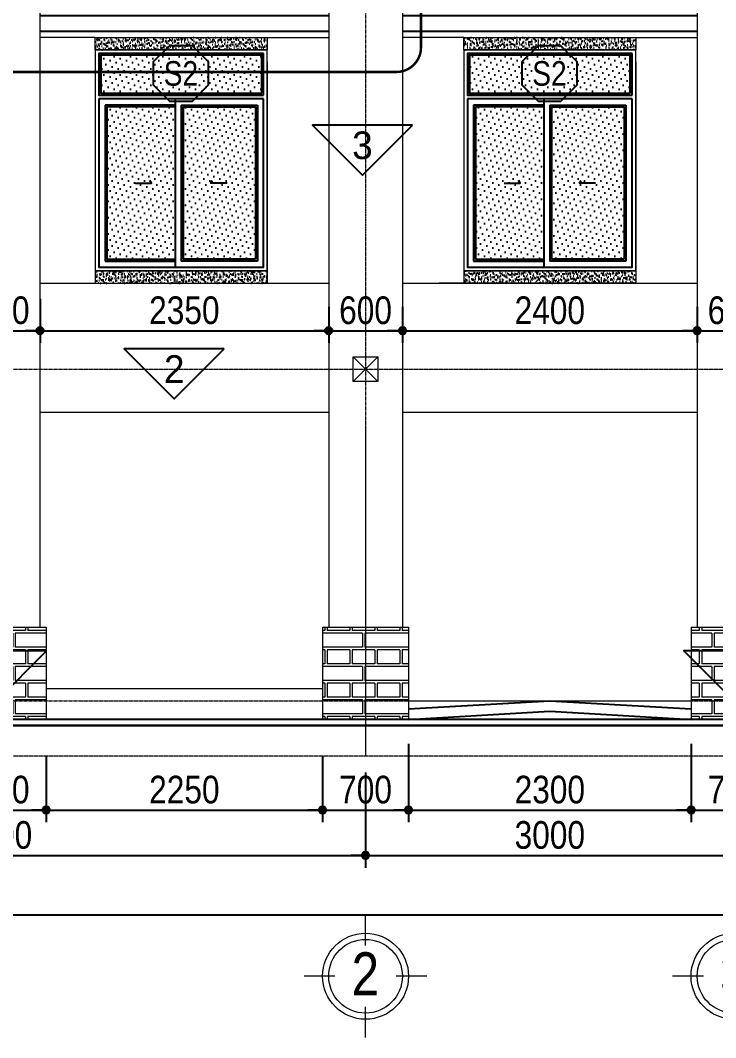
# Model space of a CAD drawing. Extents: x -79995 to 347433, y -157641 to 104789.
# Drawn here: x -9912 to -4252, y -31585 to -23305 of the extents above; entities that cross this region are included whole.
import ezdxf
from ezdxf.enums import TextEntityAlignment as Align

# ---------------------------------------------------------------- set-up
doc = ezdxf.new("R2010")
doc.units = 0
doc.linetypes.add('ACAD_ISO10W100', pattern=[18, 12, -3, 0, -3])
doc.linetypes.add('DASHED2', pattern=[0.375, 0.25, -0.125])
doc.layers.get('DEFPOINTS').update_dxf_attribs({"linetype": 'CONTINUOUS'})
for name, color, linetype in [('daucat', 220, 'CONTINUOUS'), ('DIM', 1, 'CONTINUOUS'), ('DOOR', 20, 'CONTINUOUS'), ('HACTH', 8, 'CONTINUOUS'), ('HATCH', 8, 'CONTINUOUS'), ('KINH 1', 142, 'CONTINUOUS'), ('TAGS', 60, 'CONTINUOUS'), ('TUONG', 131, 'CONTINUOUS')]:
    doc.layers.add(name, color=color, linetype=linetype)
for name, color, linetype, lineweight in [('HACHT', 8, 'CONTINUOUS', 5), ('NET-THAY', 2, 'CONTINUOUS', 13), ('TEN TRUC', 3, 'CONTINUOUS', 18), ('TRUC', 24, 'CONTINUOUS', 0)]:
    doc.layers.add(name, color=color, linetype=linetype, lineweight=lineweight)
doc.styles.add('AVO', font='')
doc.styles.add('HEL-CONDENSE', font='')
doc.styles.add('VNI-HELVE-CONDENSEN', font='')
doc.styles.get('AVO').set_extended_font_data('VNI-Avo')
doc.styles.get('HEL-CONDENSE').set_extended_font_data('VNI-Helve-Condense')
doc.styles.get('VNI-HELVE-CONDENSEN').set_extended_font_data('VNI-Helve-Condense')
doc.dimstyles.new('D100', dxfattribs={"dimtxt": 225, "dimasz": 1.2, "dimexe": 100, "dimexo": 0, "dimgap": 50, "dimtad": 1, "dimdec": 0, "dimzin": 13, "dimdsep": 46, "dimtxsty": 'HEL-CONDENSE', "dimblk": 'D50', "dimcen": 0, "dimclrd": 1, "dimclre": 1, "dimclrt": 7, "dimadec": 0, "dimazin": 0, "dimtfac": 1, "dimtdec": 0, "dimtmove": 0, "dimatfit": 3, "dimldrblk": 'D50', "dimfxl": 1, "dimtolj": 1, "dimtzin": 13, "dimarcsym": 0})
pattern_1 = [(37.5, (-1312078.223, -316844.446), (-1.2000235, 36.7059928), [0, -28.956, 0, -32.385, 0, -30.95625]), (7.5, (-1312078.223, -316844.446), (33.7142462, 53.7618825), [0, -15.621, 0, -26.0985, 0, -10.00125]), (327.5, (-1312101.654, -316844.446), (59.3244278, 0.10778885), [0, -9.525, 0, -34.29, 0, -44.7675]), (317.5, (-1312101.654, -316844.446), (57.266734, 16.7196992), [0, -4.7625, 0, -22.479, 0, -25.7175])]
pattern_2 = [(180, (-1312078.22, -317144.45), (-3e-14, -270.968), [387.35, -19.05]), (180, (-1312078.22, -317258.75), (-3e-14, -270.968), [387.35, -19.05]), (180, (-1312179.82, -317279.93), (-3e-14, -270.968), [184.15, -19.05]), (180, (-1312179.82, -317394.23), (-3e-14, -270.968), [184.15, -19.05]), (270, (-1312078.22, -317144.45), (406.4, -7e-14), [114.3, -156.6672]), (270, (-1312059.17, -317144.45), (406.4, -7e-14), [114.3, -156.6672]), (270, (-1312179.82, -317279.93), (203.2, -4e-14), [114.3, -156.6672]), (270, (-1312160.77, -317279.93), (203.2, -4e-14), [114.3, -156.6672])]

# ---------------------------------------------------------------- blocks, each defined once
blk = doc.blocks.new('D50')
at = {"layer": 'DIM'}
blk.add_hatch(color=256, dxfattribs=at).paths.add_polyline_path([(25, 0, 1), (-25, 0, 1)])
blk.add_line((25, 0), (100, 0), dxfattribs=at)
blk.add_circle((0, 0), 25, dxfattribs=at)
blk = doc.blocks.new('*D611')
at = {"layer": 'DEFPOINTS', "color": 0, "transparency": 16777216}
for p in [(-13101.5, -29428), (-7101.5, -29428), (-7101.5, -30101.4)]:
    blk.add_point(p, dxfattribs=at)
at = {"layer": 'DIM', "color": 1, "lineweight": -2, "transparency": 16777216}
for p, q in [((-13101.5, -29428), (-13101.5, -30201.4)), ((-7101.5, -29428), (-7101.5, -30201.4)), ((-13100.3, -30101.4), (-7102.7, -30101.4))]:
    blk.add_line(p, q, dxfattribs=at)
at = {"layer": 'DIM', "color": 1, "lineweight": -2, "transparency": 16777216, "xscale": 1.199999999999999, "yscale": 1.199999999999999, "zscale": 1.199999999999999, "rotation": 180}
blk.add_blockref('D50', (-13101.5, -30101.4), dxfattribs=at)
at = {"layer": 'DIM', "color": 1, "lineweight": -2, "transparency": 16777216, "xscale": 1.199999999999999, "yscale": 1.199999999999999, "zscale": 1.199999999999999}
blk.add_blockref('D50', (-7101.5, -30101.4), dxfattribs=at)
at = {"layer": 'DIM', "color": 7, "transparency": 16777216, "insert": (-10101.5, -29936.5), "char_height": 225, "attachment_point": 5, "style": 'HEL-CONDENSE'}
blk.add_mtext('\\A1;6000', dxfattribs=at)
blk = doc.blocks.new('*D612')
at = {"layer": 'DEFPOINTS', "color": 0, "transparency": 16777216}
for p in [(-7101.5, -29428), (-4101.5, -29428), (-4101.5, -30101.4)]:
    blk.add_point(p, dxfattribs=at)
at = {"layer": 'DIM', "color": 1, "lineweight": -2, "transparency": 16777216}
for p, q in [((-7101.5, -29428), (-7101.5, -30201.4)), ((-4101.5, -29428), (-4101.5, -30201.4)), ((-7100.3, -30101.4), (-4102.7, -30101.4))]:
    blk.add_line(p, q, dxfattribs=at)
at = {"layer": 'DIM', "color": 1, "lineweight": -2, "transparency": 16777216, "xscale": 1.199999999999999, "yscale": 1.199999999999999, "zscale": 1.199999999999999, "rotation": 180}
blk.add_blockref('D50', (-7101.5, -30101.4), dxfattribs=at)
at = {"layer": 'DIM', "color": 1, "lineweight": -2, "transparency": 16777216, "xscale": 1.199999999999999, "yscale": 1.199999999999999, "zscale": 1.199999999999999}
blk.add_blockref('D50', (-4101.5, -30101.4), dxfattribs=at)
at = {"layer": 'DIM', "color": 7, "transparency": 16777216, "insert": (-5601.5, -29936.5), "char_height": 225, "attachment_point": 5, "style": 'HEL-CONDENSE'}
blk.add_mtext('\\A1;3000', dxfattribs=at)
blk = doc.blocks.new('*D618')
at = {"layer": 'DEFPOINTS', "color": 0, "transparency": 16777216}
for p in [(-13101.5, -29428), (19898.5, -29428), (19898.5, -30584.8)]:
    blk.add_point(p, dxfattribs=at)
at = {"layer": 'DIM', "color": 1, "lineweight": -2, "transparency": 16777216}
for p, q in [((-13101.5, -29428), (-13101.5, -30684.8)), ((19898.5, -29428), (19898.5, -30684.8)), ((-13100.3, -30584.8), (19897.3, -30584.8))]:
    blk.add_line(p, q, dxfattribs=at)
at = {"layer": 'DIM', "color": 1, "lineweight": -2, "transparency": 16777216, "xscale": 1.199999999999999, "yscale": 1.199999999999999, "zscale": 1.199999999999999, "rotation": 180}
blk.add_blockref('D50', (-13101.5, -30584.8), dxfattribs=at)
at = {"layer": 'DIM', "color": 1, "lineweight": -2, "transparency": 16777216, "xscale": 1.199999999999999, "yscale": 1.199999999999999, "zscale": 1.199999999999999}
blk.add_blockref('D50', (19898.5, -30584.8), dxfattribs=at)
at = {"layer": 'DIM', "color": 7, "transparency": 16777216, "insert": (3398.5, -30419.9), "char_height": 225, "attachment_point": 5, "style": 'HEL-CONDENSE'}
blk.add_mtext('\\A1;33000', dxfattribs=at)
blk = doc.blocks.new('A$C206177D3')
at = {"layer": 'TEN TRUC', "ltscale": 1000}
for p, q in [((-36.6, 240.1), (-36.6, 490.1)), ((-286.6, -9.9), (-536.6, -9.9)), ((463.4, -9.9), (213.4, -9.9)), ((-36.6, -509.9), (-36.6, -259.9))]:
    blk.add_line(p, q, dxfattribs=at)
blk.add_circle((-36.6, -9.9), 350, dxfattribs=at)
at = {"layer": 'TEN TRUC', "color": 254, "ltscale": 1000}
blk.add_circle((-36.6, -9.9), 300, dxfattribs=at)
blk = doc.blocks.new('KH-CUADI')
at = {"layer": 'TAGS'}
blk.add_lwpolyline([(-124, 300), (-300, 124), (-300, -124), (-124, -300), (124, -300), (300, -124), (300, 124), (124, 300)], close=True, dxfattribs=at)
at = {"layer": 'TAGS', "style": 'VNI-HELVE-CONDENSEN'}
blk.add_attdef('D', text='', height=300, dxfattribs=at).set_placement((0, 0), align=Align.MIDDLE)
blk = doc.blocks.new('A$C5F62150E')
at = {"layer": 'KINH 1'}
h = blk.add_hatch(dxfattribs=at)
h.set_pattern_fill('DOTS', color=256, scale=750, angle=45, style=0)
h.set_pattern_definition([(45, (0, 0), (-16.5728, 49.71845), [0, -46.875])])
h.paths.add_polyline_path([(2528.9, 1072.2), (1218.9, 1072.2), (1218.9, 762.2), (2528.9, 762.2)])
h.paths.add_polyline_path([(1823.9, 652.2), (1268.9, 652.2), (1268.9, -587.8), (1823.9, -587.8)])
h.paths.add_polyline_path([(2478.9, 652.2), (1888.9, 652.2), (1888.9, -587.8), (2478.9, -587.8)])
at = {"layer": 'DOOR'}
for p, q in [((2543.9, 747.2), (2543.9, 1087.2)), ((2543.9, 717.2), (1203.9, 717.2)), ((1823.9, 667.2), (1253.9, 667.2)), ((1253.9, 667.2), (1253.9, -602.8)), ((1823.9, 717.2), (1823.9, -652.8)), ((1873.9, 667.2), (1873.9, -602.8)), ((1873.9, 667.2), (2493.9, 667.2)), ((2493.9, 667.2), (2493.9, -602.8)), ((1253.9, -602.8), (1823.9, -602.8)), ((2493.9, -602.8), (1873.9, -602.8))]:
    blk.add_line(p, q, dxfattribs=at)
at = {"layer": 'DOOR', "color": 8}
for p, q in [((1823.9, 652.2), (1268.9, 652.2)), ((1268.9, 652.2), (1268.9, -587.8)), ((1888.9, 652.2), (1888.9, -587.8)), ((1888.9, 652.2), (2478.9, 652.2)), ((2478.9, 652.2), (2478.9, -587.8)), ((1268.9, -587.8), (1823.9, -587.8)), ((2478.9, -587.8), (1888.9, -587.8))]:
    blk.add_line(p, q, dxfattribs=at)
at = {"layer": 'DOOR'}
for points in [[(2543.9, 1087.2), (1203.9, 1087.2), (1203.9, 747.2), (2543.9, 747.2)], [(1203.9, 717.2), (1203.9, -652.8), (2543.9, -652.8), (2543.9, 717.2)], [(1501.6, 32.3), (1632, 32.3), (1618.7, 53)], [(2246.2, 32.3), (2115.8, 32.3), (2129.1, 53)]]:
    blk.add_lwpolyline(points, dxfattribs=at)
at = {"layer": 'DOOR', "color": 8}
blk.add_lwpolyline([(2528.9, 762.2), (2528.9, 1072.2), (1218.9, 1072.2), (1218.9, 762.2), (2528.9, 762.2)], close=True, dxfattribs=at)
at = {"layer": 'NET-THAY'}
for p, q in [((1173.9, 1117.2), (2573.9, 1117.2)), ((2573.9, -682.8), (2573.9, 1117.2)), ((1173.9, -682.8), (2573.9, -682.8))]:
    blk.add_line(p, q, dxfattribs=at)
blk.add_lwpolyline([(1173.9, 1117.2), (1173.9, -682.8)], dxfattribs=at)
at = {"layer": 'TAGS', "linetype": 'Continuous'}
ref = blk.add_blockref('KH-CUADI', (1871, 924.3), dxfattribs=dict(at, xscale=0.75, yscale=0.75, zscale=0.75, rotation=180))
ref.add_attrib('D', 'S2', dxfattribs={"color": 7, "height": 200, "style": 'VNI-HELVE-CONDENSEN'}).set_placement((1871, 924.3), align=Align.MIDDLE)
blk = doc.blocks.new('*D630')
at = {"layer": 'DEFPOINTS', "color": 0, "linetype": 'Continuous', "transparency": 16777216}
for p in [(-9751.5, -25572.9), (-10351.5, -25637.4), (-9751.5, -25830.9)]:
    blk.add_point(p, dxfattribs=at)
at = {"layer": 'DIM', "color": 1, "linetype": 'Continuous', "lineweight": -2, "transparency": 16777216}
for p, q in [((-9751.5, -25572.9), (-9751.5, -25930.9)), ((-10351.5, -25637.4), (-10351.5, -25930.9)), ((-10350.3, -25830.9), (-9752.7, -25830.9))]:
    blk.add_line(p, q, dxfattribs=at)
at = {"layer": 'DIM', "color": 1, "linetype": 'Continuous', "lineweight": -2, "transparency": 16777216, "xscale": 1.199999999999999, "yscale": 1.199999999999999, "zscale": 1.199999999999999, "rotation": 180}
blk.add_blockref('D50', (-10351.5, -25830.9), dxfattribs=at)
at = {"layer": 'DIM', "color": 1, "linetype": 'Continuous', "lineweight": -2, "transparency": 16777216, "xscale": 1.199999999999999, "yscale": 1.199999999999999, "zscale": 1.199999999999999}
blk.add_blockref('D50', (-9751.5, -25830.9), dxfattribs=at)
at = {"layer": 'DIM', "color": 7, "linetype": 'Continuous', "transparency": 16777216, "insert": (-10051.5, -25666), "char_height": 225, "attachment_point": 5, "style": 'HEL-CONDENSE'}
blk.add_mtext('\\A1;600', dxfattribs=at)
blk = doc.blocks.new('*D631')
at = {"layer": 'DEFPOINTS', "color": 0, "linetype": 'Continuous', "transparency": 16777216}
for p in [(-9751.5, -25572.9), (-7401.5, -25637.4), (-7401.5, -25830.9)]:
    blk.add_point(p, dxfattribs=at)
at = {"layer": 'DIM', "color": 1, "linetype": 'Continuous', "lineweight": -2, "transparency": 16777216}
for p, q in [((-9751.5, -25572.9), (-9751.5, -25930.9)), ((-7401.5, -25637.4), (-7401.5, -25930.9)), ((-9750.3, -25830.9), (-7402.7, -25830.9))]:
    blk.add_line(p, q, dxfattribs=at)
at = {"layer": 'DIM', "color": 1, "linetype": 'Continuous', "lineweight": -2, "transparency": 16777216, "xscale": 1.199999999999999, "yscale": 1.199999999999999, "zscale": 1.199999999999999, "rotation": 180}
blk.add_blockref('D50', (-9751.5, -25830.9), dxfattribs=at)
at = {"layer": 'DIM', "color": 1, "linetype": 'Continuous', "lineweight": -2, "transparency": 16777216, "xscale": 1.199999999999999, "yscale": 1.199999999999999, "zscale": 1.199999999999999}
blk.add_blockref('D50', (-7401.5, -25830.9), dxfattribs=at)
at = {"layer": 'DIM', "color": 7, "linetype": 'Continuous', "transparency": 16777216, "insert": (-8576.5, -25666), "char_height": 225, "attachment_point": 5, "style": 'HEL-CONDENSE'}
blk.add_mtext('\\A1;2350', dxfattribs=at)
blk = doc.blocks.new('*D632')
at = {"layer": 'DEFPOINTS', "color": 0, "linetype": 'Continuous', "transparency": 16777216}
for p in [(-7401.5, -25637.4), (-6801.5, -25637.4), (-6801.5, -25830.9)]:
    blk.add_point(p, dxfattribs=at)
at = {"layer": 'DIM', "color": 1, "linetype": 'Continuous', "lineweight": -2, "transparency": 16777216}
for p, q in [((-7401.5, -25637.4), (-7401.5, -25930.9)), ((-6801.5, -25637.4), (-6801.5, -25930.9)), ((-7400.3, -25830.9), (-6802.7, -25830.9))]:
    blk.add_line(p, q, dxfattribs=at)
at = {"layer": 'DIM', "color": 1, "linetype": 'Continuous', "lineweight": -2, "transparency": 16777216, "xscale": 1.199999999999999, "yscale": 1.199999999999999, "zscale": 1.199999999999999, "rotation": 180}
blk.add_blockref('D50', (-7401.5, -25830.9), dxfattribs=at)
at = {"layer": 'DIM', "color": 1, "linetype": 'Continuous', "lineweight": -2, "transparency": 16777216, "xscale": 1.199999999999999, "yscale": 1.199999999999999, "zscale": 1.199999999999999}
blk.add_blockref('D50', (-6801.5, -25830.9), dxfattribs=at)
at = {"layer": 'DIM', "color": 7, "linetype": 'Continuous', "transparency": 16777216, "insert": (-7101.5, -25666), "char_height": 225, "attachment_point": 5, "style": 'HEL-CONDENSE'}
blk.add_mtext('\\A1;600', dxfattribs=at)
blk = doc.blocks.new('*D633')
at = {"layer": 'DEFPOINTS', "color": 0, "linetype": 'Continuous', "transparency": 16777216}
for p in [(-6801.5, -25637.4), (-4401.5, -25637.4), (-4401.5, -25830.9)]:
    blk.add_point(p, dxfattribs=at)
at = {"layer": 'DIM', "color": 1, "linetype": 'Continuous', "lineweight": -2, "transparency": 16777216}
for p, q in [((-6801.5, -25637.4), (-6801.5, -25930.9)), ((-4401.5, -25637.4), (-4401.5, -25930.9)), ((-6800.3, -25830.9), (-4402.7, -25830.9))]:
    blk.add_line(p, q, dxfattribs=at)
at = {"layer": 'DIM', "color": 1, "linetype": 'Continuous', "lineweight": -2, "transparency": 16777216, "xscale": 1.199999999999999, "yscale": 1.199999999999999, "zscale": 1.199999999999999, "rotation": 180}
blk.add_blockref('D50', (-6801.5, -25830.9), dxfattribs=at)
at = {"layer": 'DIM', "color": 1, "linetype": 'Continuous', "lineweight": -2, "transparency": 16777216, "xscale": 1.199999999999999, "yscale": 1.199999999999999, "zscale": 1.199999999999999}
blk.add_blockref('D50', (-4401.5, -25830.9), dxfattribs=at)
at = {"layer": 'DIM', "color": 7, "linetype": 'Continuous', "transparency": 16777216, "insert": (-5601.5, -25666), "char_height": 225, "attachment_point": 5, "style": 'HEL-CONDENSE'}
blk.add_mtext('\\A1;2400', dxfattribs=at)
blk = doc.blocks.new('*D634')
at = {"layer": 'DEFPOINTS', "color": 0, "linetype": 'Continuous', "transparency": 16777216}
for p in [(-4401.5, -25637.4), (-3801.5, -25644.8), (-3801.5, -25830.9)]:
    blk.add_point(p, dxfattribs=at)
at = {"layer": 'DIM', "color": 1, "linetype": 'Continuous', "lineweight": -2, "transparency": 16777216}
for p, q in [((-4401.5, -25637.4), (-4401.5, -25930.9)), ((-3801.5, -25644.8), (-3801.5, -25930.9)), ((-4400.3, -25830.9), (-3802.7, -25830.9))]:
    blk.add_line(p, q, dxfattribs=at)
at = {"layer": 'DIM', "color": 1, "linetype": 'Continuous', "lineweight": -2, "transparency": 16777216, "xscale": 1.199999999999999, "yscale": 1.199999999999999, "zscale": 1.199999999999999, "rotation": 180}
blk.add_blockref('D50', (-4401.5, -25830.9), dxfattribs=at)
at = {"layer": 'DIM', "color": 1, "linetype": 'Continuous', "lineweight": -2, "transparency": 16777216, "xscale": 1.199999999999999, "yscale": 1.199999999999999, "zscale": 1.199999999999999}
blk.add_blockref('D50', (-3801.5, -25830.9), dxfattribs=at)
at = {"layer": 'DIM', "color": 7, "linetype": 'Continuous', "transparency": 16777216, "insert": (-4101.5, -25666), "char_height": 225, "attachment_point": 5, "style": 'HEL-CONDENSE'}
blk.add_mtext('\\A1;600', dxfattribs=at)
blk = doc.blocks.new('*D696')
at = {"layer": 'DEFPOINTS', "color": 0, "linetype": 'Continuous', "transparency": 16777216}
for p in [(-10401.5, -29294.2), (-9701.5, -29294.2), (-9701.5, -29732.2)]:
    blk.add_point(p, dxfattribs=at)
at = {"layer": 'DIM', "color": 1, "linetype": 'Continuous', "lineweight": -2, "transparency": 16777216}
for p, q in [((-10401.5, -29294.2), (-10401.5, -29832.2)), ((-9701.5, -29294.2), (-9701.5, -29832.2)), ((-10400.3, -29732.2), (-9702.7, -29732.2))]:
    blk.add_line(p, q, dxfattribs=at)
at = {"layer": 'DIM', "color": 1, "linetype": 'Continuous', "lineweight": -2, "transparency": 16777216, "xscale": 1.199999999999999, "yscale": 1.199999999999999, "zscale": 1.199999999999999, "rotation": 180}
blk.add_blockref('D50', (-10401.5, -29732.2), dxfattribs=at)
at = {"layer": 'DIM', "color": 1, "linetype": 'Continuous', "lineweight": -2, "transparency": 16777216, "xscale": 1.199999999999999, "yscale": 1.199999999999999, "zscale": 1.199999999999999}
blk.add_blockref('D50', (-9701.5, -29732.2), dxfattribs=at)
at = {"layer": 'DIM', "color": 7, "linetype": 'Continuous', "transparency": 16777216, "insert": (-10051.5, -29567.3), "char_height": 225, "attachment_point": 5, "style": 'HEL-CONDENSE'}
blk.add_mtext('\\A1;700', dxfattribs=at)
blk = doc.blocks.new('*D697')
at = {"layer": 'DEFPOINTS', "color": 0, "linetype": 'Continuous', "transparency": 16777216}
for p in [(-9701.5, -29294.2), (-7451.5, -29294.2), (-7451.5, -29732.2)]:
    blk.add_point(p, dxfattribs=at)
at = {"layer": 'DIM', "color": 1, "linetype": 'Continuous', "lineweight": -2, "transparency": 16777216}
for p, q in [((-9701.5, -29294.2), (-9701.5, -29832.2)), ((-7451.5, -29294.2), (-7451.5, -29832.2)), ((-9700.3, -29732.2), (-7452.7, -29732.2))]:
    blk.add_line(p, q, dxfattribs=at)
at = {"layer": 'DIM', "color": 1, "linetype": 'Continuous', "lineweight": -2, "transparency": 16777216, "xscale": 1.199999999999999, "yscale": 1.199999999999999, "zscale": 1.199999999999999, "rotation": 180}
blk.add_blockref('D50', (-9701.5, -29732.2), dxfattribs=at)
at = {"layer": 'DIM', "color": 1, "linetype": 'Continuous', "lineweight": -2, "transparency": 16777216, "xscale": 1.199999999999999, "yscale": 1.199999999999999, "zscale": 1.199999999999999}
blk.add_blockref('D50', (-7451.5, -29732.2), dxfattribs=at)
at = {"layer": 'DIM', "color": 7, "linetype": 'Continuous', "transparency": 16777216, "insert": (-8576.5, -29567.3), "char_height": 225, "attachment_point": 5, "style": 'HEL-CONDENSE'}
blk.add_mtext('\\A1;2250', dxfattribs=at)
blk = doc.blocks.new('*D698')
at = {"layer": 'DEFPOINTS', "color": 0, "linetype": 'Continuous', "transparency": 16777216}
for p in [(-6751.5, -29194.2), (-7451.5, -29294.2), (-6751.5, -29732.2)]:
    blk.add_point(p, dxfattribs=at)
at = {"layer": 'DIM', "color": 1, "linetype": 'Continuous', "lineweight": -2, "transparency": 16777216}
for p, q in [((-6751.5, -29194.2), (-6751.5, -29832.2)), ((-7451.5, -29294.2), (-7451.5, -29832.2)), ((-7450.3, -29732.2), (-6752.7, -29732.2))]:
    blk.add_line(p, q, dxfattribs=at)
at = {"layer": 'DIM', "color": 1, "linetype": 'Continuous', "lineweight": -2, "transparency": 16777216, "xscale": 1.199999999999999, "yscale": 1.199999999999999, "zscale": 1.199999999999999, "rotation": 180}
blk.add_blockref('D50', (-7451.5, -29732.2), dxfattribs=at)
at = {"layer": 'DIM', "color": 1, "linetype": 'Continuous', "lineweight": -2, "transparency": 16777216, "xscale": 1.199999999999999, "yscale": 1.199999999999999, "zscale": 1.199999999999999}
blk.add_blockref('D50', (-6751.5, -29732.2), dxfattribs=at)
at = {"layer": 'DIM', "color": 7, "linetype": 'Continuous', "transparency": 16777216, "insert": (-7101.5, -29567.3), "char_height": 225, "attachment_point": 5, "style": 'HEL-CONDENSE'}
blk.add_mtext('\\A1;700', dxfattribs=at)
blk = doc.blocks.new('*D699')
at = {"layer": 'DEFPOINTS', "color": 0, "linetype": 'Continuous', "transparency": 16777216}
for p in [(-6751.5, -29194.2), (-4451.5, -29194.2), (-4451.5, -29732.2)]:
    blk.add_point(p, dxfattribs=at)
at = {"layer": 'DIM', "color": 1, "linetype": 'Continuous', "lineweight": -2, "transparency": 16777216}
for p, q in [((-6751.5, -29194.2), (-6751.5, -29832.2)), ((-4451.5, -29194.2), (-4451.5, -29832.2)), ((-6750.3, -29732.2), (-4452.7, -29732.2))]:
    blk.add_line(p, q, dxfattribs=at)
at = {"layer": 'DIM', "color": 1, "linetype": 'Continuous', "lineweight": -2, "transparency": 16777216, "xscale": 1.199999999999999, "yscale": 1.199999999999999, "zscale": 1.199999999999999, "rotation": 180}
blk.add_blockref('D50', (-6751.5, -29732.2), dxfattribs=at)
at = {"layer": 'DIM', "color": 1, "linetype": 'Continuous', "lineweight": -2, "transparency": 16777216, "xscale": 1.199999999999999, "yscale": 1.199999999999999, "zscale": 1.199999999999999}
blk.add_blockref('D50', (-4451.5, -29732.2), dxfattribs=at)
at = {"layer": 'DIM', "color": 7, "linetype": 'Continuous', "transparency": 16777216, "insert": (-5601.5, -29567.3), "char_height": 225, "attachment_point": 5, "style": 'HEL-CONDENSE'}
blk.add_mtext('\\A1;2300', dxfattribs=at)
blk = doc.blocks.new('*D700')
at = {"layer": 'DEFPOINTS', "color": 0, "linetype": 'Continuous', "transparency": 16777216}
for p in [(-4451.5, -29194.2), (-3751.5, -29294.2), (-3751.5, -29732.2)]:
    blk.add_point(p, dxfattribs=at)
at = {"layer": 'DIM', "color": 1, "linetype": 'Continuous', "lineweight": -2, "transparency": 16777216}
for p, q in [((-4451.5, -29194.2), (-4451.5, -29832.2)), ((-3751.5, -29294.2), (-3751.5, -29832.2)), ((-4450.3, -29732.2), (-3752.7, -29732.2))]:
    blk.add_line(p, q, dxfattribs=at)
at = {"layer": 'DIM', "color": 1, "linetype": 'Continuous', "lineweight": -2, "transparency": 16777216, "xscale": 1.199999999999999, "yscale": 1.199999999999999, "zscale": 1.199999999999999, "rotation": 180}
blk.add_blockref('D50', (-4451.5, -29732.2), dxfattribs=at)
at = {"layer": 'DIM', "color": 1, "linetype": 'Continuous', "lineweight": -2, "transparency": 16777216, "xscale": 1.199999999999999, "yscale": 1.199999999999999, "zscale": 1.199999999999999}
blk.add_blockref('D50', (-3751.5, -29732.2), dxfattribs=at)
at = {"layer": 'DIM', "color": 7, "linetype": 'Continuous', "transparency": 16777216, "insert": (-4101.5, -29567.3), "char_height": 225, "attachment_point": 5, "style": 'HEL-CONDENSE'}
blk.add_mtext('\\A1;700', dxfattribs=at)
blk = doc.blocks.new('TUONG-NAM')
at = {"layer": 'TAGS'}
blk.add_lwpolyline([(-452.5, -452.5), (452.5, -452.5), (0, 0)], close=True, dxfattribs=at)
at = {"layer": 'TAGS', "linetype": 'Continuous', "style": 'AVO'}
blk.add_attdef('KH-TUONG', text='', height=250, dxfattribs=at).set_placement((0.5, -269.3), align=Align.MIDDLE_CENTER)

msp = doc.modelspace()

# ---------------------------------------------------------------- hatches: boundary and pattern name
at = {"layer": 'HACHT'}
h = msp.add_hatch(dxfattribs=at)
h.set_pattern_fill('AR-BRELM', color=256, scale=2, angle=180, style=0)
h.set_pattern_definition(pattern_2)
h.paths.add_polyline_path([(-9701.548, -28994.245), (-9701.548, -28244.245), (-10401.548, -28244.245), (-10401.548, -28994.245)])
h = msp.add_hatch(dxfattribs=at)
h.set_pattern_fill('AR-BRELM', color=256, scale=2, angle=180, style=0)
h.set_pattern_definition(pattern_2)
h.paths.add_polyline_path([(-6751.548, -28994.245), (-6751.548, -28244.245), (-7451.548, -28244.245), (-7451.548, -28994.245)])
h = msp.add_hatch(dxfattribs=at)
h.set_pattern_fill('AR-BRELM', color=256, scale=2, angle=180, style=0)
h.set_pattern_definition(pattern_2)
h.paths.add_polyline_path([(-4451.548, -28244.245), (-4451.548, -28994.245), (-3751.548, -28994.245), (-3751.548, -28244.245)])
at = {"layer": 'HACTH'}
h = msp.add_hatch(dxfattribs=at)
h.set_pattern_fill('ANSI32', color=256, scale=20, angle=135, style=0)
h.set_pattern_definition([(180, (-175482.64, -528282.38), (-1e-14, -190.5), []), (180, (-175546.14, -528218.88), (-1e-14, -190.5), [])])
h.paths.add_polyline_path([(-10351.548, -21844.245), (-12701.548, -21844.245), (-12701.548, -22544.245), (-11951.548, -22544.245), (-11951.548, -22419.245, 0.41421356), (-11901.548, -22369.245), (-11101.548, -22369.245, 0.41421356), (-11051.548, -22419.245), (-11051.548, -22544.245), (-10351.548, -22544.245)])
h.paths.add_polyline_path([(-7401.548, -21844.245), (-9751.548, -21844.245), (-9751.548, -22544.245), (-9051.548, -22544.245), (-9051.548, -22419.245, 0.41421356), (-9001.548, -22369.245), (-8201.548, -22369.245, 0.41421356), (-8151.548, -22419.245), (-8151.548, -22544.245), (-7401.548, -22544.245)])
h.paths.add_polyline_path([(-4401.548, -21844.245), (-6801.548, -21844.245), (-6801.548, -22544.245), (-6051.548, -22544.245), (-6051.548, -22419.245, 0.41421356), (-6001.548, -22369.245), (-5201.548, -22369.245, 0.41421356), (-5151.548, -22419.245), (-5151.548, -22544.245), (-4401.548, -22544.245)])
h.paths.add_polyline_path([(1097.129, -22359.642), (5770.555, -22359.642), (5770.555, -22813.762), (1097.129, -22813.762)], flags=9)
edge = h.paths.add_edge_path()
edge.add_line((-12701.548, -23444.245), (-10351.548, -23444.245))
edge.add_line((-10351.548, -23444.245), (-10351.548, -22544.245))
edge.add_line((-10351.548, -22544.245), (-11051.548, -22544.245))
edge.add_line((-11051.548, -22544.245), (-11051.548, -22669.245))
edge.add_arc((-11051.548, -22719.245), 50, 90, 180)
edge.add_line((-11101.548, -22719.245), (-11901.548, -22719.245))
edge.add_arc((-11951.548, -22719.245), 50, 0, 90)
edge.add_line((-11951.548, -22669.245), (-11951.548, -22544.245))
edge.add_line((-11951.548, -22544.245), (-12701.548, -22544.245))
edge.add_line((-12701.548, -22544.245), (-12701.548, -23444.245))
edge = h.paths.add_edge_path()
edge.add_line((-9751.548, -23444.245), (-7401.548, -23444.245))
edge.add_line((-7401.548, -23444.245), (-7401.548, -22544.245))
edge.add_line((-7401.548, -22544.245), (-8151.548, -22544.245))
edge.add_line((-8151.548, -22544.245), (-8151.548, -22669.245))
edge.add_arc((-8151.548, -22719.245), 50, 90, 180)
edge.add_line((-8201.548, -22719.245), (-9001.548, -22719.245))
edge.add_arc((-9051.548, -22719.245), 50, 0, 90)
edge.add_line((-9051.548, -22669.245), (-9051.548, -22544.245))
edge.add_line((-9051.548, -22544.245), (-9751.548, -22544.245))
edge.add_line((-9751.548, -22544.245), (-9751.548, -23444.245))
edge = h.paths.add_edge_path()
edge.add_line((-6801.548, -23444.245), (-4401.548, -23444.245))
edge.add_line((-4401.548, -23444.245), (-4401.548, -22544.245))
edge.add_line((-4401.548, -22544.245), (-5151.548, -22544.245))
edge.add_line((-5151.548, -22544.245), (-5151.548, -22669.245))
edge.add_arc((-5151.548, -22719.245), 50, 90, 180)
edge.add_line((-5201.548, -22719.245), (-6001.548, -22719.245))
edge.add_arc((-6051.548, -22719.245), 50, 0, 90)
edge.add_line((-6051.548, -22669.245), (-6051.548, -22544.245))
edge.add_line((-6051.548, -22544.245), (-6801.548, -22544.245))
edge.add_line((-6801.548, -22544.245), (-6801.548, -23444.245))
at = {"layer": 'HATCH'}
h = msp.add_hatch(dxfattribs=at)
h.set_pattern_fill('AR-SAND', color=256, scale=0.75, style=0)
h.set_pattern_definition(pattern_1)
h.paths.add_polyline_path([(-9301.548, -23444.245), (-7901.548, -23444.245), (-7901.548, -23544.245), (-9301.548, -23544.245)])
h = msp.add_hatch(dxfattribs=at)
h.set_pattern_fill('AR-SAND', color=256, scale=0.75, style=0)
h.set_pattern_definition(pattern_1)
h.paths.add_polyline_path([(-6301.548, -23444.245), (-4901.548, -23444.245), (-4901.548, -23544.245), (-6301.548, -23544.245)])
h = msp.add_hatch(dxfattribs=at)
h.set_pattern_fill('AR-SAND', color=256, scale=0.75, style=0)
h.set_pattern_definition(pattern_1)
h.paths.add_polyline_path([(-7901.548, -25344.245), (-9301.548, -25344.245), (-9301.548, -25444.245), (-7901.548, -25444.245)])
h = msp.add_hatch(dxfattribs=at)
h.set_pattern_fill('AR-SAND', color=256, scale=0.75, style=0)
h.set_pattern_definition(pattern_1)
h.paths.add_polyline_path([(-4901.548, -25344.245), (-6301.548, -25344.245), (-6301.548, -25444.245), (-4901.548, -25444.245)])

# ---------------------------------------------------------------- linework, layer by layer
at = {"layer": 'daucat', "linetype": 'DASHED2', "ltscale": 500, "const_width": 20}
msp.add_lwpolyline([(-10274.449, -21715.736), (-6850.27, -21715.736, -0.41421356), (-6650.27, -21915.736), (-6650.27, -23525.436, -0.41421356), (-6850.27, -23725.436), (-10274.449, -23725.436, -0.41421356), (-10474.449, -23525.436), (-10474.449, -21915.736, -0.41421356)], format="xyb", close=True, dxfattribs=at)
at = {"layer": 'HATCH'}
for points in [[(-6751.548, -28909.725), (-5601.548, -28844.245), (-4451.548, -28909.725)], [(-6751.548, -28994.245), (-5601.548, -28928.765), (-4451.548, -28994.245)], [(-4451.548, -28994.245), (-6901.548, -28994.245)]]:
    msp.add_lwpolyline(points, dxfattribs=at)
at = {"layer": 'NET-THAY'}
for p, q in [((-9301.548, -23444.245), (-9751.548, -23444.245)), ((-7901.548, -23444.245), (-7401.548, -23444.245)), ((-6301.548, -23444.245), (-6801.548, -23444.245)), ((-4901.548, -23444.245), (-4401.548, -23444.245)), ((-9701.548, -28744.245), (-7451.548, -28744.245)), ((-6751.548, -28844.245), (-4451.548, -28844.245))]:
    msp.add_line(p, q, dxfattribs=at)
for points in [[(-9751.548, -18944.245), (-9751.548, -28244.245)], [(-7401.548, -18944.245), (-7401.548, -28244.245)], [(-6801.548, -18944.245), (-6801.548, -28244.245)], [(-4401.548, -18944.245), (-4401.548, -28244.245)], [(-7901.553, -23544.245), (-9301.553, -23544.245)], [(-4901.553, -23544.245), (-6301.553, -23544.245)], [(-9301.548, -23644.245), (-9301.548, -25444.245)], [(-7901.548, -23644.245), (-7901.548, -25444.245)], [(-6301.548, -23644.245), (-6301.548, -25444.245)], [(-4901.548, -23644.245), (-4901.548, -25444.245)], [(-7901.548, -25344.245), (-9301.548, -25344.245)], [(-4901.548, -25344.245), (-6301.548, -25344.245)], [(-9751.548, -25444.245), (-7401.548, -25444.245)], [(-6801.548, -25444.245), (-4401.548, -25444.245)], [(-4901.548, -25444.245), (-6501.548, -25444.245)], [(-7201.548, -26044.245), (-7001.548, -26044.245), (-7001.548, -26244.245), (-7201.548, -26244.245), (-7201.548, -26044.245)], [(-7001.548, -26044.245), (-7201.548, -26244.245)], [(-7201.548, -26044.245), (-7001.548, -26244.245)], [(-9751.548, -26494.245), (-7401.548, -26494.245)], [(-6801.548, -26494.245), (-4401.548, -26494.245)], [(-10401.548, -28244.245), (-9701.548, -28244.245)], [(-9701.548, -28244.245), (-9701.548, -28994.245)], [(-7451.548, -28244.245), (-7451.548, -28994.245)], [(-7451.548, -28244.245), (-6751.548, -28244.245)], [(-6751.548, -28244.245), (-6751.548, -28994.245)], [(-4451.548, -28244.245), (-4451.548, -28844.245)], [(-4451.548, -28244.245), (-3751.548, -28244.245)], [(-4451.548, -28844.245), (-4451.548, -28994.245)], [(-14201.548, -28994.245), (1398.452, -28994.245)]]:
    msp.add_lwpolyline(points, dxfattribs=at)
for points in [[(-9301.548, -23444.245), (-7901.548, -23444.245), (-7901.548, -23544.245), (-9301.548, -23544.245)], [(-6301.548, -23444.245), (-4901.548, -23444.245), (-4901.548, -23544.245), (-6301.548, -23544.245)]]:
    msp.add_lwpolyline(points, close=True, dxfattribs=at)
at = {"layer": 'TRUC', "linetype": 'ACAD_ISO10W100', "ltscale": 0.2}
msp.add_lwpolyline([(-14631.329, -14931.59), (21295.344, -14931.59), (21295.344, -29294.245), (-14631.329, -29294.245)], close=True, dxfattribs=at)
for points in [[(-7101.548, -14931.59), (-7101.548, -29294.245)], [(-14631.329, -26144.245), (19998.452, -26144.245)], [(-14631.329, -26144.245), (21295.344, -26144.245)], [(-7101.548, -26644.245), (-7101.548, -29294.245)], [(-14631.329, -28844.245), (21295.344, -28844.245)]]:
    msp.add_lwpolyline(points, dxfattribs=at)
at = {"layer": 'TUONG', "const_width": 20}
msp.add_lwpolyline([(21295.344, -29044.245), (-14631.329, -29044.245)], dxfattribs=at)
at = {"layer": 'TUONG'}
msp.add_lwpolyline([(21195.344, -28994.245), (-14631.329, -28994.245)], dxfattribs=at)

# ---------------------------------------------------------------- block references
at = {"layer": 'DOOR'}
for p in [(-10475.443, -24661.473), (-7475.443, -24661.473)]:
    msp.add_blockref('A$C5F62150E', p, dxfattribs=at)
at = {"layer": 'TAGS', "linetype": 'Continuous'}
ref = msp.add_blockref('TUONG-NAM', (-7126.486, -24564.43), dxfattribs=dict(at, xscale=0.8999999999068677, yscale=0.9000000000232831, zscale=0.9, rotation=180))
ref.add_attrib('KH-TUONG', '3', dxfattribs={"color": 7, "linetype": 'Continuous', "height": 225, "style": 'AVO'}).set_placement((-7126.931, -24322.076), align=Align.MIDDLE_CENTER)
ref = msp.add_blockref('TUONG-NAM', (-8658.486, -26385.706), dxfattribs=dict(at, xscale=0.8999999999068677, yscale=0.9000000000232831, zscale=0.9, rotation=180))
ref.add_attrib('KH-TUONG', '2', dxfattribs={"color": 7, "linetype": 'Continuous', "height": 225, "style": 'AVO'}).set_placement((-8658.931, -26143.352), align=Align.MIDDLE_CENTER)
ref = msp.add_blockref('TUONG-NAM', (-10104.659, -28843.997), dxfattribs=dict(at, xscale=0.8999999999068677, yscale=0.9000000000232831, zscale=0.9, rotation=180))
ref.add_attrib('KH-TUONG', '5', dxfattribs={"color": 7, "linetype": 'Continuous', "height": 225, "style": 'AVO'}).set_placement((-10105.104, -28601.643), align=Align.MIDDLE_CENTER)
ref = msp.add_blockref('TUONG-NAM', (-4104.659, -28843.997), dxfattribs=dict(at, xscale=0.8999999999068677, yscale=0.9000000000232831, zscale=0.9, rotation=180))
ref.add_attrib('KH-TUONG', '5', dxfattribs={"color": 7, "linetype": 'Continuous', "height": 225, "style": 'AVO'}).set_placement((-4105.104, -28601.643), align=Align.MIDDLE_CENTER)
at = {"layer": 'TAGS', "ltscale": 1000}
ref = msp.add_blockref('A$C206177D3', (-7064.926, -31074.92), dxfattribs=at)
ref.add_attrib('A', '2', dxfattribs={"color": 7, "ltscale": 1000, "height": 350, "style": 'VNI-HELVE-CONDENSEN'}).set_placement((-7103.23, -31240.558), align=Align.CENTER)
ref = msp.add_blockref('A$C206177D3', (-4064.926, -31074.92), dxfattribs=at)
ref.add_attrib('A', '3', dxfattribs={"color": 7, "ltscale": 1000, "height": 350, "style": 'VNI-HELVE-CONDENSEN'}).set_placement((-4103.23, -31240.558), align=Align.CENTER)

# ---------------------------------------------------------------- dimensions: what is measured, and where the dimension line sits
at = {"layer": 'DIM', "linetype": 'Continuous'}
for base, p1, p2, picture, middle in [((-9751.548, -25830.909), (-10351.548, -25637.414), (-9751.548, -25572.916), '*D630', (-10051.548, -25666.009)), ((-7401.548, -25830.909), (-9751.548, -25572.916), (-7401.548, -25637.414), '*D631', (-8576.548, -25666.009)), ((-6801.548, -25830.909), (-7401.548, -25637.414), (-6801.548, -25637.414), '*D632', (-7101.548, -25666.009)), ((-4401.548, -25830.909), (-6801.548, -25637.414), (-4401.548, -25637.414), '*D633', (-5601.548, -25666.009))]:
    dim = msp.add_linear_dim(base=base, p1=p1, p2=p2, dimstyle='D100', dxfattribs=at)
    dim.commit()
    dim.dimension.update_dxf_attribs({"geometry": picture, "text_midpoint": middle})
for base, p1, p2, picture, middle in [((-3801.548, -25830.909), (-4401.548, -25637.414), (-3801.548, -25644.752), '*D634', (-4101.548, -25666.009)), ((-6751.548, -29732.233), (-7451.548, -29294.245), (-6751.548, -29194.245), '*D698', (-7101.548, -29567.333)), ((-4451.548, -29732.233), (-6751.548, -29194.245), (-4451.548, -29194.245), '*D699', (-5601.548, -29567.333)), ((-3751.548, -29732.233), (-4451.548, -29194.245), (-3751.548, -29294.245), '*D700', (-4101.548, -29567.333)), ((-9701.548, -29732.233), (-10401.548, -29294.245), (-9701.548, -29294.245), '*D696', (-10051.548, -29567.333)), ((-7451.548, -29732.233), (-9701.548, -29294.245), (-7451.548, -29294.245), '*D697', (-8576.548, -29567.333))]:
    dim = msp.add_linear_dim(base=base, p1=p1, p2=p2, dimstyle='D100', override={"dimtmove": 1}, dxfattribs=at)
    dim.commit()
    dim.dimension.update_dxf_attribs({"geometry": picture, "text_midpoint": middle})
at = {"layer": 'DIM'}
for p2, distance, picture, middle in [((-7101.548, -29427.965), -673.45, '*D611', (-10101.548, -29936.515)), ((19898.452, -29427.965), -1156.809, '*D618', (3398.452, -30419.873))]:
    dim = msp.add_aligned_dim(p1=(-13101.548, -29427.965), p2=p2, distance=distance, dimstyle='D100', dxfattribs=at)
    dim.commit()
    dim.dimension.update_dxf_attribs({"geometry": picture, "text_midpoint": middle})
dim = msp.add_linear_dim(base=(-4101.548, -30101.415), p1=(-7101.548, -29427.965), p2=(-4101.548, -29427.965), angle=180, dimstyle='D100', override={"dimtmove": 1}, dxfattribs=at)
dim.commit()
dim.dimension.update_dxf_attribs({"geometry": '*D612', "text_midpoint": (-5601.548, -29936.515)})

doc.saveas('drawing.dxf')
